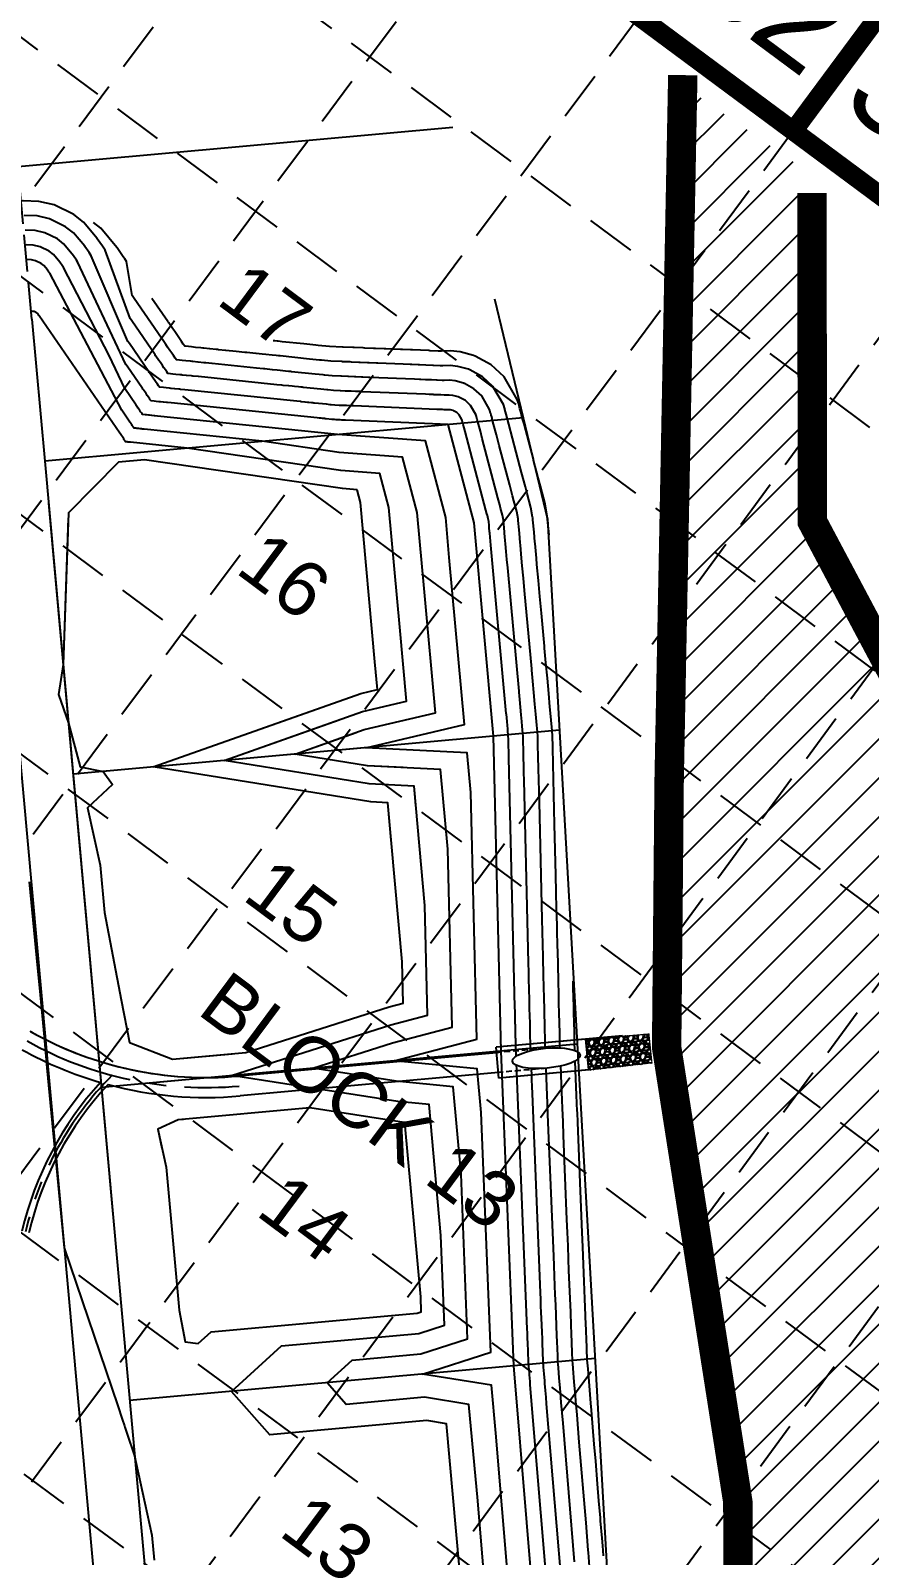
# Model space of a CAD drawing. Header units: feet. Extents: x 2260 to 6199, y 3666 to 7344.
# Drawn here: x 4655.2 to 4883.5, y 5883.8 to 6298.4 of the extents above; entities that cross this region are included whole.
import ezdxf
from ezdxf.enums import TextEntityAlignment as Align

# ---------------------------------------------------------------- set-up
doc = ezdxf.new("R2010")
doc.units = ezdxf.units.FT
doc.header["$LTSCALE"] = 40
doc.header["$MEASUREMENT"] = 0
for name, pattern in [('ACAD_ISO02W100', [15, 12, -3]), ('CENTER2', [1.125, 0.75, -0.125, 0.125, -0.125]), ('HIDDEN', [0.375, 0.25, -0.125]), ('SEWER', [0.325, 0.25, -0.075]), ('TIGHTER', [0.06, 0.04, -0.02])]:
    doc.linetypes.add(name, pattern=pattern)
for name, color, linetype in [('BASE', 7, 'CONTINUOUS'), ('BOUNDARY-LINE', 1, 'CONTINUOUS'), ('CL-STORM', 4, 'CENTER2'), ('EOP-PROP', 4, 'CONTINUOUS'), ('FLOW-ARROWS', 253, 'CONTINUOUS'), ('GRID', 254, 'HIDDEN'), ('LEGEND', 7, 'CONTINUOUS'), ('LOT-NOS', 4, 'CONTINUOUS'), ('lots-line', 4, 'CONTINUOUS'), ('PC', 43, 'CONTINUOUS'), ('POND', 5, 'CONTINUOUS'), ('ST-ROW', 2, 'CONTINUOUS'), ('ST-ROW-FUTURE', 4, 'SEWER'), ('STORM', 3, 'CONTINUOUS')]:
    doc.layers.add(name, color=color, linetype=linetype)
doc.styles.get("Standard").update_dxf_attribs({"font": 'ARIAL.TTF'})

msp = doc.modelspace()

# ---------------------------------------------------------------- hatches: boundary and pattern name
at = {"layer": 'LEGEND', "linetype": 'ACAD_ISO02W100'}
h = msp.add_hatch(dxfattribs=at)
h.set_pattern_fill('GRAVEL', color=240, scale=2.67485, angle=6.6787, style=0)
h.set_pattern_definition([(234.69155, (4634.07558, 5861.32669), (-18.45375622, -26.39901319), [0.359864, -35.626559]), (191.648447, (4633.86759, 5861.03302), (31.56928796, 6.389769883), [0.617537, -61.136164]), (139.18915, (4633.26277, 5860.90833), (29.98895973, -26.11278946), [0.435433, -43.107964]), (273.952447, (4632.30443, 5860.12283), (-3.5651376, 53.44504695), [0.562355, -55.67314]), (299.512447, (4632.34319, 5859.56182), (-17.016609084, 30.3249049), [0.551434, -54.592006]), (3.952447, (4632.61483, 5859.08193), (-53.44504695, -3.5651376), [0.562355, -55.67314]), (44.372947, (4633.17585, 5859.12069), (-31.42618164, -30.61114096), [0.743686, -73.624835]), (78.934047, (4633.70744, 5859.64077), (11.752907214, 60.62498378), [0.702116, -69.509503]), (128.108347, (4633.8422, 5860.32983), (-25.29778888, 32.04832587), [0.56426, -55.861757]), (181.91515, (4633.49397, 5860.77382), (29.53476701, 0.76532859), [0.64419, -31.565268]), (229.076147, (4632.85014, 5860.75229), (-28.45839209, -32.956751987), [0.833077, -82.474644]), (145.49285, (4634.93767, 5860.40425), (-20.46343907, 13.76254014), [0.28434, -28.1497]), (178.147947, (4634.70336, 5860.56533), (35.15925189, -1.269231086), [0.540954, -53.554533]), (231.67875, (4634.1627, 5860.5828), (0.311091, -2.656699), [0.37828, -3.404527]), (209.87735, (4633.9394, 5860.87984), (12.66130544, 6.86885524), [0.20371, -20.167337]), (298.48015, (4633.76275, 5860.77836), (-3.5899714, 7.6590029), [0.28809, -14.116418]), (37.64255, (4633.90013, 5860.52513), (7.3479049, 6.2466753), [0.46791, -15.129012]), (168.24385, (4634.2706, 5860.8109), (5.6244875, -2.034511), [0.338344, -8.120274]), (23.06825, (4632.22187, 5860.59793), (25.63371248, 11.08098711), [0.473983, -46.924474]), (77.02495, (4632.65795, 5860.78365), (-7.20477434, -30.46804504), [0.397646, -39.366855]), (299.87735, (4634.2084, 5861.34224), (-6.86885524, 12.66130544), [0.40742, -19.963629]), (350.28925, (4634.41137, 5860.98897), (-27.50025537, 4.859161005), [0.473983, -46.924474]), (346.12275, (4632.41474, 5858.95077), (-13.90567517, 3.75792822), [0.457078, -22.396848]), (301.45385, (4632.85848, 5858.84115), (-16.70547296, 27.66823123), [0.38298, -37.91504]), (73.48015, (4634.54607, 5858.68865), (3.75794304, 13.9056712), [0.40742, -19.963629]), (24.03275, (4634.66192, 5859.07926), (-33.29271364, -14.67096334), [0.448388, -44.390265]), (76.12275, (4633.2443, 5858.53622), (-3.75792822, -13.90567517), [0.22854, -22.625388]), (107.98865, (4634.38667, 5858.67), (-3.9010567, 10.3157027), [0.13639, -13.50272]), (172.64255, (4634.34455, 5858.7997), (8.2811855, -1.7234188), [0.551434, -10.477253]), (192.687747, (4633.79766, 5858.87033), (26.2558864, 5.76760829), [0.51103, -50.591902]), (310.36885, (4633.9281, 5860.286), (-3.2788837, 5.0023028), [0.385772, -9.258535]), (359.835947, (4634.17799, 5859.99212), (45.78604602, -0.024866036), [0.67351, -66.677485]), (67.62415, (4634.8515, 5859.99019), (-8.44915253, -19.84125064), [0.275392, -27.26387]), (96.6787, (4634.9563, 5860.2448), (-2.96779, 2.345607), [0.16049, -2.51436]), (126.93515, (4633.73519, 5858.9438), (12.80441707, -17.35252783), [0.3716, -36.7886]), (54.69155, (4633.51189, 5859.24084), (18.45375622, 26.39901319), [0.719727, -35.266695]), (6.6787, (4633.928, 5859.8282), (2.345607, 2.96779), [0.69546, -1.97939]), (331.98355, (4634.61862, 5859.90905), (-28.74460417, 15.48599695), [0.42293, -41.870156]), (260.73335, (4634.992, 5859.7104), (-1.41233253, -10.93788277), [0.389463, -19.083737]), (214.324747, (4634.92927, 5859.32601), (-47.366332454, -32.47773077), [0.634113, -62.777316]), (182.104847, (4634.40559, 5858.96845), (-34.848162613, -1.387502256), [0.67085, -66.414042])])
h.paths.add_polyline_path([(4823.44, 6025.58), (4806.49, 6024.07), (4807.08, 6015.81), (4824.26, 6017.76)])
at = {"layer": 'POND'}
h = msp.add_hatch(dxfattribs=at)
h.set_pattern_fill('ANSI31', color=256, scale=60, style=0)
edge = h.paths.add_edge_path()
edge.add_line((4863.35, 6262.33), (4832.61, 6283.58))
edge.add_line((4832.61, 6283.58), (4828.95, 6094.85))
edge.add_line((4828.95, 6094.85), (4828.26, 6021.94))
edge.add_line((4828.26, 6021.94), (4847.63, 5898.39))
edge.add_line((4847.63, 5898.39), (4848.09, 5787.7))
edge.add_line((4848.09, 5787.7), (4853.68, 5749.38))
edge.add_line((4853.68, 5749.38), (4869.8, 5688.77))
edge.add_line((4869.8, 5688.77), (4874.38, 5637.74))
edge.add_line((4874.38, 5637.74), (4884.84, 5598.23))
edge.add_line((4884.84, 5598.23), (4879.89, 5563.29))
edge.add_line((4879.89, 5563.29), (4875.07, 5535.8))
edge.add_line((4875.07, 5535.8), (4886.83, 5492.93))
edge.add_line((4886.83, 5492.93), (4883.05, 5458.46))
edge.add_line((4883.05, 5458.46), (4889.3, 5416.55))
edge.add_line((4889.3, 5416.55), (4906.43, 5313.8))
edge.add_line((4906.43, 5313.8), (4892, 5244.12))
edge.add_line((4892, 5244.12), (4898.16, 5209.04))
edge.add_line((4898.16, 5209.04), (4893.39, 5196.19))
edge.add_line((4893.39, 5196.19), (4908.41, 5098.29))
edge.add_line((4908.41, 5098.29), (4924.31, 5022.58))
edge.add_line((4924.31, 5022.58), (4923.27, 4983.4))
edge.add_line((4923.27, 4983.4), (4937.52, 4964.85))
edge.add_line((4937.52, 4964.85), (4969.27, 4921.35))
edge.add_line((4969.27, 4921.35), (4967.62, 4860.73))
edge.add_line((4967.62, 4860.73), (4960.16, 4836.43))
edge.add_line((4960.16, 4836.43), (4955.17, 4822.59))
edge.add_line((4955.17, 4822.59), (4971.99, 4795.47))
edge.add_line((4971.99, 4795.47), (4979.84, 4773.67))
edge.add_line((4979.84, 4773.67), (4989.69, 4738.4))
edge.add_line((4989.69, 4738.4), (4988.66, 4699.21))
edge.add_line((4988.66, 4699.21), (4985.5, 4689.56))
edge.add_line((4985.5, 4689.56), (4978.63, 4658.69))
edge.add_line((4978.63, 4658.69), (4976.82, 4640.05))
edge.add_line((4976.82, 4640.05), (4998.82, 4615.76))
edge.add_line((4998.82, 4615.76), (5014.41, 4588.23))
edge.add_line((5014.41, 4588.23), (5041.93, 4510.34))
edge.add_line((5041.93, 4510.34), (5037.43, 4487.52))
edge.add_line((5037.43, 4487.52), (5039.13, 4428.44))
edge.add_line((5039.13, 4428.44), (5050.17, 4396.85))
edge.add_line((5050.17, 4396.85), (5077.99, 4337.7))
edge.add_line((5077.99, 4337.7), (5172.27, 4069.55))
edge.add_line((5172.27, 4069.55), (5191.8, 4095.13))
edge.add_line((5191.8, 4095.13), (5125.44, 4396.17))
edge.add_line((5125.44, 4396.17), (5117.34, 4487.53))
edge.add_line((5117.34, 4487.53), (5073.41, 4643.97))
edge.add_line((5073.41, 4643.97), (5064.9, 4695.71))
edge.add_line((5064.9, 4695.71), (5032.39, 4796.89))
edge.add_line((5032.39, 4796.89), (5027.79, 4859.49))
edge.add_line((5027.79, 4859.49), (5015.99, 4975.61))
edge.add_line((5015.99, 4975.61), (4999.41, 5007.17))
edge.add_line((4999.41, 5007.17), (4995.84, 5066.28))
edge.add_line((4995.84, 5066.28), (4938.69, 5327.03))
edge.add_line((4938.69, 5327.03), (4957.4, 5595.01))
edge.add_line((4957.4, 5595.01), (4940.45, 5946.72))
edge.add_line((4940.45, 5946.72), (4931.05, 6032.46))
edge.add_line((4931.05, 6032.46), (4906.39, 6095.71))
edge.add_line((4906.39, 6095.71), (4865.82, 6172.04))
edge.add_line((4865.82, 6172.04), (4864.54, 6247.04))

# ---------------------------------------------------------------- linework, layer by layer
at = {"layer": 'BASE', "const_width": 5.22}
msp.add_lwpolyline([(2337.14, 5671.74), (4939.58, 3742.57), (6121.97, 5337.61), (3519.54, 7266.78)], close=True, dxfattribs=at)
msp.add_lwpolyline([(4862.73, 6271.08), (4893.85, 6313.05)], dxfattribs=at)
at = {"layer": 'BOUNDARY-LINE', "color": 7}
for p, q in [((4655.56, 6219.96), (4659.06, 6181.36)), ((4789.21, 6193.14), (4659.06, 6181.36)), ((4789.21, 6193.14), (4795.89, 6165.56)), ((4795.89, 6165.56), (4812, 5880.41))]:
    msp.add_line(p, q, dxfattribs=at)
at = {"layer": 'CL-STORM', "color": 7}
for centre, radius, start, end in [((4702.96, 6111.03), 100, 240.8571, 275.1728), ((4741.41, 5951.12), 90, 135.3552, 166.7364)]:
    msp.add_arc(centre, radius, start, end, dxfattribs=at)
at = {"layer": 'EOP-PROP', "color": 7}
msp.add_line((4645.03, 6181.09), (4710.64, 5456.86), dxfattribs=at)
at = {"layer": 'FLOW-ARROWS', "color": 7}
for points in [[(4711.63, 6184.06, 0, 1.67, 0), (4706.64, 6183.8, 0, 0, 0), (4690.78, 6182.96, 0, 0, 0)], [(4661.99, 6179.84, 0, 1.67, 0), (4666.98, 6179.54, 0, 0, 0), (4673.57, 6179.15, 0, 0, 0)], [(4719.34, 6098.91, 0, 1.67, 0), (4714.35, 6098.65, 0, 0, 0), (4698.49, 6097.81, 0, 0, 0)], [(4719.34, 6098.91, 0, 1.67, 0), (4714.35, 6098.65, 0, 0, 0), (4698.49, 6097.81, 0, 0, 0)], [(4669.7, 6094.69, 0, 1.67, 0), (4674.69, 6094.39, 0, 0, 0), (4681.28, 6094, 0, 0, 0)], [(4669.7, 6094.69, 0, 1.67, 0), (4674.69, 6094.39, 0, 0, 0), (4681.28, 6094, 0, 0, 0)], [(4727.05, 6013.76, 0, 1.67, 0), (4722.06, 6013.5, 0, 0, 0), (4706.2, 6012.66, 0, 0, 0)], [(4677.41, 6009.54, 0, 1.67, 0), (4682.4, 6009.24, 0, 0, 0), (4688.99, 6008.85, 0, 0, 0)], [(4677.41, 6009.54, 0, 1.67, 0), (4682.4, 6009.24, 0, 0, 0), (4688.99, 6008.85, 0, 0, 0)], [(4734.76, 5928.61, 0, 1.67, 0), (4729.76, 5928.34, 0, 0, 0), (4713.9, 5927.51, 0, 0, 0)], [(4685.12, 5924.38, 0, 1.67, 0), (4690.11, 5924.09, 0, 0, 0), (4696.7, 5923.69, 0, 0, 0)]]:
    msp.add_lwpolyline(points, format="xyseb", dxfattribs=at)
at = {"layer": 'GRID', "linetype": 'HIDDEN', "ltscale": 1.35}
for p, q in [((3489.87, 7223.52), (6092.3, 5294.35)), ((3458.75, 7181.54), (6061.18, 5252.37)), ((3427.64, 7139.57), (6030.07, 5210.4)), ((3395.08, 7098.88), (5997.51, 5169.71)), ((3363.96, 7056.9), (5966.39, 5127.73)), ((3332.84, 7014.93), (5935.28, 5085.76)), ((3301.73, 6972.95), (5904.16, 5043.78)), ((3270.61, 6930.98), (5873.05, 5001.81)), ((4736.81, 6364.42), (3647.62, 4895.12)), ((4778.78, 6333.31), (3689.59, 4864.01)), ((4820.76, 6302.19), (3731.57, 4832.89)), ((4862.73, 6271.08), (3773.54, 4801.78)), ((4904.7, 6239.96), (3815.52, 4770.66)), ((4946.68, 6208.84), (3857.49, 4739.54)), ((4988.65, 6177.73), (3899.47, 4708.43)), ((5030.63, 6146.61), (3941.44, 4677.31))]:
    msp.add_line(p, q, dxfattribs=at)
at = {"layer": 'LEGEND', "color": 240, "const_width": 0.334}
msp.add_lwpolyline([(4823.44, 6025.58), (4806.49, 6024.07), (4807.08, 6015.81), (4824.26, 6017.76)], close=True, dxfattribs=at)
at = {"layer": 'lots-line', "color": 7}
for p, q in [((4770.12, 6272.02), (4651.82, 6261.31)), ((4781.39, 6225.46), (4789.21, 6193.14)), ((4799.13, 6108.19), (4666.77, 6096.21)), ((4749.05, 6103.66), (4666.77, 6096.21)), ((4803.96, 6022.78), (4674.48, 6011.06)), ((4705.33, 6013.85), (4674.48, 6011.06)), ((4808.78, 5937.37), (4682.18, 5925.91))]:
    msp.add_line(p, q, dxfattribs=at)
at = {"layer": 'PC', "color": 43, "flags": 128}
for points, elevation in [([(4682.28, 6220.12), (4675.51, 6238.69), (4675.12, 6239.26), (4674.77, 6239.76), (4673.38, 6241.78), (4673.31, 6241.89), (4669.6, 6246.33), (4666.99, 6248.38), (4661.68, 6250.99), (4657.5, 6251.95), (4653.22, 6252.09), (4653.06, 6252.08), (4651.32, 6251.81), (4649.87, 6251.55), (4646.22, 6250.91)], 543), ([(4681.72, 6213.88), (4671.74, 6237.12), (4671.42, 6237.59), (4671.13, 6238), (4670, 6239.65), (4669.94, 6239.74), (4666.89, 6243.38), (4664.76, 6245.06), (4660.41, 6247.2), (4656.99, 6247.99), (4653.48, 6248.1)], 544), ([(4681.16, 6207.63), (4667.97, 6235.55), (4667.71, 6235.92), (4667.49, 6236.24), (4666.61, 6237.52), (4666.56, 6237.59), (4664.19, 6240.43), (4662.53, 6241.73), (4659.14, 6243.4), (4656.47, 6244.02), (4653.74, 6244.11)], 545), ([(4682.84, 6226.36), (4681.31, 6235.64), (4680.84, 6236.31), (4680.43, 6236.91), (4678.8, 6239.29), (4678.71, 6239.41), (4674.32, 6244.66), (4672.34, 6246.21)], 542), ([(4680.84, 6201.05), (4676.58, 6210.04), (4664.19, 6233.98), (4664.01, 6234.24), (4663.86, 6234.47), (4663.22, 6235.4), (4663.19, 6235.44), (4661.49, 6237.48), (4660.3, 6238.41), (4657.87, 6239.61), (4655.96, 6240.05), (4654, 6240.11)], 546), ([(4680.05, 6195.15), (4660.42, 6232.41), (4660.31, 6232.57), (4660.22, 6232.71), (4659.83, 6233.27), (4659.81, 6233.3), (4658.79, 6234.53), (4658.07, 6235.09), (4656.6, 6235.81), (4655.44, 6236.08), (4654.26, 6236.12)], 547), ([(4795.26, 6021.7), (4795.25, 6021.99), (4795.21, 6024.12), (4795.13, 6027.14), (4795.11, 6028.16), (4795.03, 6031.19), (4795.02, 6031.77), (4795.01, 6032.31), (4794.93, 6035.35), (4794.86, 6038.39), (4794.78, 6041.46), (4794.77, 6042.21), (4794.73, 6043.56), (4794.71, 6044.4), (4794.7, 6044.93), (4794.69, 6045.25), (4794.66, 6046.61), (4794.58, 6049.94), (4794.49, 6053.33), (4794.41, 6056.78), (4793.63, 6088.61), (4793.56, 6091.6), (4793.49, 6094.65), (4793.41, 6097.76), (4793.33, 6100.94), (4793.25, 6104.18), (4793.19, 6106.86), (4793.17, 6107.41), (4793.14, 6107.66), (4792.87, 6110.57), (4792.7, 6112.51), (4792.45, 6115.25), (4792.16, 6118.39), (4791.87, 6121.48), (4791.6, 6124.51), (4791.56, 6124.89), (4789.61, 6146.15), (4789.3, 6149.54), (4789, 6152.83), (4788.71, 6156.03), (4788.59, 6157.36), (4788.32, 6160.32), (4788.29, 6160.6), (4788.11, 6162.62), (4787.86, 6165.17), (4787.83, 6165.61), (4787.83, 6165.68), (4787.48, 6167.66), (4786.71, 6170.54), (4786.35, 6171.93), (4785.59, 6174.8), (4782.72, 6185.61), (4781.96, 6188.5), (4781.2, 6191.38), (4780.9, 6192.39), (4780.67, 6193.38), (4780.55, 6193.84), (4780.41, 6194.37), (4780.38, 6194.49), (4780.11, 6195.35), (4777.97, 6199.06), (4775.85, 6201.02), (4773.25, 6202.45), (4773.22, 6202.46), (4772.97, 6202.56), (4770.77, 6203.14), (4769.2, 6203.3), (4767.73, 6203.25), (4767.35, 6203.26), (4767.19, 6203.27), (4765.83, 6203.33), (4765.67, 6203.33), (4764.28, 6203.39), (4763, 6203.44), (4762.68, 6203.46), (4761.37, 6203.51), (4761.04, 6203.52), (4759.63, 6203.58), (4747.51, 6204.09), (4747.18, 6204.1), (4745.6, 6204.16), (4745.28, 6204.18), (4743.68, 6204.24), (4743.38, 6204.26), (4741.73, 6204.32), (4741.49, 6204.33), (4739.78, 6204.41), (4739.64, 6204.41), (4737.29, 6204.51), (4735.25, 6204.72), (4735.23, 6204.72), (4735.22, 6204.72), (4734.8, 6204.76), (4732.65, 6204.98), (4726.24, 6205.64), (4725.9, 6205.67), (4725.37, 6205.73), (4724.53, 6205.81), (4723.11, 6205.96), (4722.3, 6206.04), (4721.05, 6206.17), (4720.98, 6206.18), (4718.99, 6206.38), (4718.56, 6206.43), (4716.67, 6206.62), (4704.61, 6207.85), (4704.56, 6207.86), (4702.87, 6208.03), (4702.84, 6208.03), (4702.36, 6208.08), (4700.83, 6208.24), (4700.74, 6208.25), (4699.37, 6208.39), (4699.21, 6208.41), (4698.71, 6208.46), (4697.43, 6208.59), (4696.47, 6208.69), (4695.01, 6208.84), (4694.88, 6208.85), (4694.54, 6209.35), (4694.09, 6210), (4693.62, 6210.68), (4693.11, 6211.43), (4692.49, 6212.33), (4692.02, 6213.01), (4691.09, 6214.37), (4690.98, 6214.52), (4690.81, 6214.77), (4683.39, 6225.55), (4682.84, 6226.36)], 542), ([(4799.26, 6021.8), (4799.23, 6022.35), (4799.18, 6025.2), (4799.08, 6029.21), (4799.05, 6030.58), (4798.95, 6034.61), (4798.93, 6035.39), (4798.91, 6036.11), (4798.82, 6040.16), (4798.72, 6044.22), (4798.62, 6048.3), (4798.59, 6049.31), (4798.55, 6051.11), (4798.52, 6052.22), (4798.5, 6052.94), (4798.49, 6053.37), (4798.45, 6055.18), (4798.34, 6059.61), (4798.23, 6064.13), (4798.12, 6068.74), (4797.78, 6082.62), (4797.68, 6086.61), (4797.58, 6090.68), (4797.48, 6094.83), (4797.38, 6099.07), (4797.27, 6103.39), (4797.19, 6106.96), (4797.16, 6107.69), (4797.12, 6108.03), (4796.77, 6111.91), (4796.53, 6114.49), (4796.2, 6118.14), (4795.81, 6122.34), (4795.44, 6126.45), (4795.07, 6130.49), (4795.02, 6131), (4794.19, 6140), (4793.78, 6144.52), (4793.38, 6148.91), (4792.99, 6153.18), (4792.83, 6154.94), (4792.46, 6158.9), (4792.43, 6159.27), (4792.18, 6161.97), (4791.86, 6165.36), (4791.82, 6165.95), (4791.81, 6166.05), (4791.34, 6168.68), (4790.33, 6172.52), (4789.84, 6174.38), (4788.82, 6178.2), (4787.36, 6183.72), (4786.35, 6187.57), (4785.33, 6191.4), (4784.93, 6192.76), (4784.62, 6194.07), (4784.46, 6194.69), (4784.28, 6195.39), (4784.24, 6195.55), (4783.87, 6196.71), (4781.02, 6201.65), (4778.19, 6204.26), (4774.73, 6206.17), (4774.69, 6206.18), (4774.36, 6206.31), (4771.43, 6207.09), (4769.33, 6207.3), (4767.37, 6207.23), (4766.86, 6207.25), (4766.66, 6207.26), (4764.84, 6207.34), (4764.62, 6207.34), (4762.78, 6207.42), (4761.07, 6207.49), (4760.63, 6207.51), (4758.9, 6207.58), (4758.46, 6207.6), (4756.58, 6207.68), (4749.7, 6207.96), (4749.29, 6207.98), (4747.32, 6208.06), (4746.92, 6208.08), (4744.91, 6208.16), (4744.55, 6208.18), (4742.49, 6208.26), (4742.17, 6208.28), (4740.04, 6208.36), (4739.87, 6208.37), (4736.93, 6208.49), (4734.38, 6208.75), (4734.36, 6208.76), (4734.34, 6208.76), (4733.82, 6208.81), (4731.12, 6209.09), (4723.12, 6209.91), (4722.69, 6209.95), (4722.03, 6210.02), (4720.98, 6210.12), (4719.2, 6210.31), (4718.2, 6210.41), (4716.63, 6210.57), (4716.54, 6210.58), (4714.06, 6210.83), (4713.52, 6210.89), (4711.16, 6211.13), (4708.31, 6211.42), (4708.26, 6211.43), (4706.33, 6211.62), (4706.29, 6211.63), (4705.74, 6211.68), (4703.99, 6211.86), (4703.88, 6211.87), (4702.32, 6212.03), (4702.13, 6212.05), (4701.56, 6212.11), (4700.09, 6212.26), (4699, 6212.37), (4697.33, 6212.55), (4697.18, 6212.56), (4696.78, 6213.14), (4696.28, 6213.87), (4695.74, 6214.66), (4695.15, 6215.51), (4694.44, 6216.55), (4693.91, 6217.32), (4692.84, 6218.88), (4692.71, 6219.06), (4692.52, 6219.33), (4688.24, 6225.55), (4688.24, 6225.56)], 541), ([(4771.92, 5880.32), (4768.36, 5919.64), (4763, 5920.49), (4720.32, 5916.63), (4709.9, 5928.41), (4723.51, 5940.79), (4760.86, 5944.17), (4767.82, 5946.39), (4766.84, 5970.83), (4763.62, 6006.4), (4755.15, 6007.22), (4709.89, 6014.26), (4753.26, 6028.09), (4763.24, 6030.72), (4762.51, 6060.51), (4759.57, 6092.99), (4747.33, 6093.6), (4707.89, 6099.93), (4745.55, 6113.24), (4757.48, 6116.05), (4755.64, 6136.23), (4752.7, 6168.7), (4750.24, 6177.99), (4739.62, 6178.75), (4697.8, 6184.87), (4682.38, 6186.45), (4682.38, 6186.45), (4682.15, 6186.47), (4682.15, 6186.47), (4682.09, 6186.48), (4681.88, 6186.5), (4681.87, 6186.5), (4681.69, 6186.52), (4681.67, 6186.52), (4681.6, 6186.53), (4681.43, 6186.54), (4681.3, 6186.56), (4681.11, 6186.58), (4681.09, 6186.58), (4681.05, 6186.65), (4680.99, 6186.73), (4680.92, 6186.82), (4680.86, 6186.92), (4680.77, 6187.04), (4680.71, 6187.13), (4680.59, 6187.31), (4680.57, 6187.33), (4680.55, 6187.37), (4679.56, 6188.8), (4679.49, 6188.91), (4657.56, 6220.79), (4657.52, 6220.84), (4657.49, 6220.89), (4657.36, 6221.08), (4657.35, 6221.09), (4656.99, 6221.52), (4656.74, 6221.71), (4656.24, 6221.96), (4655.84, 6222.05), (4655.43, 6222.07), (4655.41, 6222.07), (4655.25, 6222.04), (4655.11, 6222.02)], 548), ([(4791.28, 6021.07), (4791.28, 6021.1), (4791.27, 6021.23), (4791.26, 6021.63), (4791.23, 6023.05), (4791.18, 6025.06), (4791.17, 6025.74), (4791.12, 6027.76), (4791.11, 6028.15), (4791.1, 6028.51), (4791.05, 6030.53), (4791, 6032.56), (4790.95, 6034.61), (4790.94, 6035.11), (4790.92, 6036.01), (4790.9, 6036.57), (4790.89, 6036.92), (4790.89, 6037.14), (4790.87, 6038.04), (4790.81, 6040.26), (4790.76, 6042.52), (4790.7, 6044.83), (4789.49, 6094.6), (4789.44, 6096.59), (4789.39, 6098.62), (4789.34, 6100.7), (4789.28, 6102.82), (4789.23, 6104.98), (4789.19, 6106.76), (4789.18, 6107.13), (4789.16, 6107.3), (4788.98, 6109.24), (4788.86, 6110.53), (4788.69, 6112.35), (4788.5, 6114.45), (4788.31, 6116.51), (4788.13, 6118.53), (4788.11, 6118.79), (4785.04, 6152.29), (4784.83, 6154.55), (4784.63, 6156.75), (4784.43, 6158.88), (4784.35, 6159.77), (4784.17, 6161.74), (4784.15, 6161.93), (4784.03, 6163.28), (4783.87, 6164.97), (4783.85, 6165.27), (4783.84, 6165.32), (4783.61, 6166.63), (4783.1, 6168.55), (4782.86, 6169.48), (4782.35, 6171.39), (4778.09, 6187.51), (4777.58, 6189.43), (4777.07, 6191.35), (4776.87, 6192.03), (4776.72, 6192.68), (4776.63, 6192.99), (4776.54, 6193.34), (4776.52, 6193.42), (4776.34, 6194), (4774.91, 6196.47), (4773.5, 6197.78), (4771.77, 6198.73), (4771.75, 6198.74), (4771.58, 6198.8), (4770.12, 6199.19), (4769.07, 6199.3), (4768.09, 6199.26), (4767.83, 6199.27), (4767.73, 6199.28), (4766.82, 6199.32), (4766.72, 6199.32), (4765.79, 6199.36), (4764.94, 6199.39), (4764.72, 6199.4), (4763.85, 6199.44), (4763.63, 6199.45), (4762.69, 6199.49), (4745.32, 6200.21), (4745.07, 6200.22), (4743.89, 6200.27), (4743.64, 6200.28), (4742.44, 6200.33), (4742.22, 6200.34), (4740.98, 6200.39), (4740.8, 6200.39), (4739.52, 6200.45), (4739.41, 6200.45), (4737.65, 6200.53), (4736.12, 6200.68), (4736.11, 6200.68), (4736.1, 6200.68), (4735.79, 6200.72), (4734.17, 6200.88), (4729.37, 6201.37), (4729.1, 6201.4), (4728.71, 6201.44), (4728.08, 6201.5), (4727.01, 6201.61), (4726.41, 6201.68), (4725.47, 6201.77), (4725.41, 6201.78), (4723.93, 6201.93), (4723.6, 6201.96), (4722.19, 6202.11), (4700.9, 6204.29), (4700.86, 6204.29), (4699.42, 6204.44), (4699.39, 6204.44), (4698.98, 6204.48), (4697.67, 6204.62), (4697.59, 6204.62), (4696.42, 6204.74), (4696.28, 6204.76), (4695.85, 6204.8), (4694.76, 6204.91), (4693.95, 6205), (4692.69, 6205.13), (4692.58, 6205.14), (4692.29, 6205.57), (4691.91, 6206.12), (4691.51, 6206.7), (4691.07, 6207.34), (4690.53, 6208.12), (4690.14, 6208.69), (4689.34, 6209.86), (4689.24, 6209.99), (4689.1, 6210.2), (4682.75, 6219.43), (4682.28, 6220.12)], 543), ([(4787.34, 6019.57), (4787.31, 6020.34), (4787.28, 6021.01), (4787.28, 6021.07), (4787.27, 6021.27), (4787.26, 6021.98), (4787.23, 6022.98), (4787.22, 6023.33), (4787.2, 6024.33), (4787.19, 6024.53), (4787.19, 6024.71), (4787.16, 6025.72), (4787.14, 6026.74), (4787.12, 6027.76), (4787.11, 6028.01), (4787.1, 6028.46), (4787.09, 6028.74), (4787.09, 6028.92), (4787.08, 6029.02), (4787.07, 6029.48), (4787.05, 6030.58), (4787.02, 6031.71), (4786.99, 6032.87), (4785.34, 6100.58), (4785.31, 6101.58), (4785.29, 6102.6), (4785.26, 6103.63), (4785.24, 6104.69), (4785.21, 6105.77), (4785.19, 6106.67), (4785.18, 6106.85), (4785.17, 6106.93), (4785.09, 6107.9), (4785.03, 6108.55), (4784.94, 6109.46), (4784.85, 6110.51), (4784.75, 6111.54), (4784.66, 6112.55), (4784.65, 6112.68), (4780.46, 6158.44), (4780.35, 6159.57), (4780.25, 6160.67), (4780.15, 6161.73), (4780.11, 6162.18), (4780.02, 6163.16), (4780.01, 6163.26), (4779.95, 6163.93), (4779.87, 6164.78), (4779.86, 6164.93), (4779.86, 6164.95), (4779.74, 6165.61), (4779.49, 6166.57), (4779.37, 6167.03), (4779.11, 6167.99), (4773.45, 6189.4), (4773.19, 6190.36), (4772.94, 6191.32), (4772.84, 6191.66), (4772.76, 6191.99), (4772.72, 6192.14), (4772.67, 6192.32), (4772.67, 6192.36), (4772.57, 6192.65), (4771.86, 6193.88), (4771.15, 6194.54), (4770.29, 6195.01), (4770.28, 6195.02), (4770.2, 6195.05), (4769.46, 6195.24), (4768.94, 6195.3), (4768.45, 6195.28), (4768.32, 6195.29), (4768.27, 6195.29), (4767.81, 6195.31), (4767.76, 6195.31), (4767.3, 6195.33), (4766.87, 6195.35), (4766.76, 6195.35), (4766.33, 6195.37), (4766.22, 6195.37), (4765.75, 6195.39), (4743.12, 6196.33), (4742.95, 6196.34), (4742.17, 6196.37), (4742.01, 6196.38), (4741.21, 6196.41), (4741.06, 6196.42), (4740.23, 6196.45), (4740.11, 6196.45), (4739.26, 6196.49), (4739.19, 6196.49), (4738.01, 6196.54), (4736.99, 6196.65), (4736.98, 6196.65), (4736.98, 6196.65), (4736.77, 6196.67), (4735.69, 6196.78), (4732.49, 6197.11), (4732.31, 6197.12), (4732.05, 6197.15), (4731.63, 6197.19), (4730.92, 6197.27), (4730.52, 6197.31), (4729.89, 6197.37), (4729.85, 6197.38), (4728.86, 6197.48), (4728.65, 6197.5), (4727.7, 6197.6), (4697.2, 6200.72), (4697.17, 6200.72), (4695.97, 6200.84), (4695.95, 6200.85), (4695.6, 6200.88), (4694.51, 6200.99), (4694.45, 6201), (4693.48, 6201.1), (4693.36, 6201.11), (4693, 6201.15), (4692.1, 6201.24), (4691.42, 6201.31), (4690.38, 6201.42), (4690.29, 6201.43), (4690.04, 6201.78), (4689.72, 6202.24), (4689.39, 6202.73), (4689.02, 6203.26), (4688.58, 6203.9), (4688.25, 6204.38), (4687.59, 6205.35), (4687.51, 6205.46), (4687.39, 6205.63), (4682.11, 6213.3), (4681.72, 6213.88)], 544), ([(4796.26, 6161.31), (4795.85, 6165.55), (4795.8, 6166.29), (4795.79, 6166.41), (4795.21, 6169.7), (4793.94, 6174.51), (4793.33, 6176.82), (4792.06, 6181.6), (4792, 6181.82), (4790.73, 6186.63), (4789.46, 6191.43), (4788.97, 6193.12), (4788.58, 6194.76), (4788.37, 6195.54), (4788.14, 6196.41), (4788.1, 6196.62), (4787.64, 6198.06), (4784.07, 6204.23), (4780.54, 6207.5), (4776.21, 6209.89), (4776.16, 6209.9), (4775.75, 6210.06), (4772.08, 6211.04), (4769.45, 6211.3), (4767, 6211.22), (4766.37, 6211.24), (4766.12, 6211.25), (4763.84, 6211.35), (4763.58, 6211.36), (4761.27, 6211.45), (4759.14, 6211.54), (4758.59, 6211.56), (4756.42, 6211.65), (4755.87, 6211.68), (4753.52, 6211.77), (4751.9, 6211.84), (4751.4, 6211.86), (4749.04, 6211.96), (4748.56, 6211.98), (4746.15, 6212.08), (4745.71, 6212.1), (4743.24, 6212.2), (4742.86, 6212.22), (4740.3, 6212.32), (4740.09, 6212.33), (4736.57, 6212.48), (4733.5, 6212.79), (4733.48, 6212.79), (4733.46, 6212.79), (4732.84, 6212.86), (4729.6, 6213.19), (4723.7, 6213.79), (4722.54, 6213.91), (4722.32, 6213.93), (4721.71, 6214), (4721.26, 6214.04)], 540), ([(4793.81, 5850.16), (4786.73, 5935.37), (4783.28, 6020.91), (4781.19, 6106.57), (4775.88, 6164.59), (4768.81, 6191.3), (4740.93, 6192.45), (4740.84, 6192.46), (4740.45, 6192.47), (4740.37, 6192.47), (4739.97, 6192.49), (4739.9, 6192.49), (4739.48, 6192.51), (4739.42, 6192.51), (4738.99, 6192.53), (4738.96, 6192.53), (4738.37, 6192.56), (4737.86, 6192.61), (4737.86, 6192.61), (4737.85, 6192.61), (4737.75, 6192.62), (4737.21, 6192.68), (4735.61, 6192.84), (4735.52, 6192.85), (4735.39, 6192.86), (4735.18, 6192.88), (4734.83, 6192.92), (4734.63, 6192.94), (4734.31, 6192.97), (4734.29, 6192.97), (4733.8, 6193.03), (4733.69, 6193.04), (4733.22, 6193.09), (4693.5, 6197.15), (4693.47, 6197.15), (4692.51, 6197.25), (4692.5, 6197.25), (4692.22, 6197.28), (4691.36, 6197.37), (4691.3, 6197.37), (4690.53, 6197.45), (4690.44, 6197.46), (4690.15, 6197.49), (4689.43, 6197.57), (4688.89, 6197.62), (4688.06, 6197.71), (4687.99, 6197.71), (4687.79, 6198), (4687.54, 6198.36), (4687.27, 6198.75), (4686.98, 6199.17), (4686.63, 6199.69), (4686.37, 6200.07), (4685.84, 6200.84), (4685.78, 6200.93), (4685.68, 6201.07), (4681.48, 6207.18), (4681.16, 6207.63)], 545), ([(4787.01, 5854.24), (4781.8, 5917.02), (4780.61, 5930.13), (4761.86, 5933.12), (4780.43, 5939.04), (4777.8, 6004.21), (4776.73, 6016.07), (4754.15, 6018.27), (4776.6, 6024.18), (4774.96, 6091.22), (4773.98, 6102.04), (4746.44, 6103.42), (4773.29, 6109.73), (4769.13, 6155.13), (4768.15, 6165.96), (4762.62, 6186.86), (4738.73, 6188.57), (4689.79, 6193.58), (4689.77, 6193.58), (4689.06, 6193.66), (4689.05, 6193.66), (4688.85, 6193.68), (4688.2, 6193.75), (4688.16, 6193.75), (4687.58, 6193.81), (4687.51, 6193.82), (4687.3, 6193.84), (4686.76, 6193.89), (4686.36, 6193.93), (4685.74, 6194), (4685.69, 6194), (4685.54, 6194.22), (4685.36, 6194.49), (4685.16, 6194.77), (4684.94, 6195.09), (4684.68, 6195.47), (4684.48, 6195.76), (4684.09, 6196.33), (4684.04, 6196.4), (4683.97, 6196.5), (4680.84, 6201.05)], 546), ([(4780.21, 5858.31), (4776.86, 5898.67), (4774.48, 5924.88), (4762.43, 5926.81), (4741.09, 5924.87), (4735.88, 5930.77), (4742.68, 5936.95), (4761.36, 5938.64), (4774.13, 5942.72), (4772.32, 5987.52), (4770.17, 6011.23), (4754.65, 6012.75), (4732.02, 6016.27), (4753.71, 6023.18), (4769.92, 6027.45), (4768.74, 6075.86), (4766.78, 6097.51), (4746.89, 6098.51), (4727.17, 6101.68), (4746, 6108.33), (4765.39, 6112.89), (4762.38, 6145.68), (4760.42, 6167.33), (4756.43, 6182.43), (4739.18, 6183.66), (4718.27, 6186.72), (4686.09, 6190.01), (4686.07, 6190.02), (4685.61, 6190.06), (4685.6, 6190.06), (4685.47, 6190.08), (4685.04, 6190.12), (4685.01, 6190.12), (4684.64, 6190.16), (4684.59, 6190.17), (4684.45, 6190.18), (4684.1, 6190.22), (4683.83, 6190.25), (4683.43, 6190.29), (4683.39, 6190.29), (4683.29, 6190.43), (4683.17, 6190.61), (4683.04, 6190.8), (4682.9, 6191.01), (4682.73, 6191.26), (4682.6, 6191.44), (4682.34, 6191.82), (4682.31, 6191.87), (4682.26, 6191.93), (4680.2, 6194.93), (4680.05, 6195.15)], 547), ([(4744.05, 6173.56), (4740.07, 6173.84), (4686.2, 6181.72), (4679.17, 6181.08), (4665.54, 6167.27), (4664.06, 6126.06), (4662.86, 6117.92), (4665.51, 6110.13), (4668.68, 6098.24), (4674.96, 6096.95), (4677.51, 6093.39), (4670.69, 6087.1), (4674.2, 6071.5), (4675.37, 6058.62), (4679.91, 6034.9), (4682.13, 6023.26), (4693.86, 6018.75), (4713.78, 6020.56), (4752.82, 6033), (4756.56, 6033.99), (4756.29, 6045.16), (4752.37, 6088.46), (4747.77, 6088.69), (4688.61, 6098.19), (4745.11, 6118.15), (4749.58, 6119.2), (4748.89, 6126.77), (4744.97, 6170.07), (4744.05, 6173.56)], 549), ([(4665.49, 6165.86), (4664.06, 6126.06), (4662.86, 6117.92), (4665.51, 6110.13), (4668.68, 6098.24), (4674.96, 6096.95), (4677.51, 6093.39), (4670.69, 6087.1), (4674.2, 6071.5), (4675.37, 6058.62), (4679.91, 6034.9), (4682.13, 6023.26), (4693.86, 6018.75), (4710.07, 6020.22)], 549), ([(4753.29, 6078.27), (4752.37, 6088.46), (4747.77, 6088.69), (4688.61, 6098.19), (4734.58, 6114.43)], 549), ([(4760.05, 6087.69), (4759.57, 6092.99), (4747.33, 6093.6), (4707.89, 6099.93), (4739.19, 6111)], 548), ([(4756.62, 6098.02), (4746.89, 6098.51), (4727.17, 6101.68), (4743.81, 6107.56)], 547), ([(4654.85, 6066.99), (4657.1, 6043.52), (4657.79, 6036.25), (4658.89, 6024.78), (4659.69, 6016.34), (4664.37, 5967.45), (4666.38, 5961.52)], 548), ([(4654.85, 6066.99), (4657.1, 6043.52), (4657.79, 6036.25), (4658.89, 6024.78), (4659.69, 6016.34), (4664.37, 5967.45), (4678.95, 5924.46), (4680.16, 5920.91), (4680.79, 5919.05), (4680.89, 5918.74), (4681.45, 5917.1), (4683.54, 5910.94), (4685.06, 5903.87), (4688.21, 5889.29), (4688.82, 5882.56)], 548), ([(4803.29, 6021.09), (4803.28, 6021.4), (4803.26, 6021.71), (4803.22, 6022.71), (4803.16, 6026.27), (4803.03, 6031.29), (4802.99, 6033), (4802.87, 6038.04), (4802.85, 6039.02), (4802.82, 6039.91)], 540), ([(4796.94, 5860.79), (4791.18, 5930.18), (4791.1, 5931.11), (4791.02, 5932.04), (4790.95, 5932.96), (4790.92, 5933.34), (4790.84, 5934.28), (4790.76, 5935.2), (4790.73, 5935.53), (4790.72, 5935.7), (4790.72, 5935.73), (4790.7, 5936.27), (4790.67, 5936.93), (4790.67, 5937.14), (4790.66, 5937.38), (4790.65, 5937.58), (4790.63, 5938.1), (4790.59, 5939.02), (4790.55, 5939.95), (4790.51, 5940.89), (4790.48, 5941.84), (4790.44, 5942.62), (4790.41, 5943.53), (4790.37, 5944.42), (4790.34, 5945.32), (4787.52, 6015.18), (4787.48, 6016.11), (4787.44, 6017.03)], 544), ([(4800.07, 5871.42), (4795.62, 5925), (4795.47, 5926.85), (4795.32, 5928.7), (4795.16, 5930.55), (4795.1, 5931.31), (4794.94, 5933.19), (4794.79, 5935.03), (4794.73, 5935.69), (4794.71, 5936.03), (4794.71, 5936.09), (4794.67, 5937.16), (4794.61, 5938.5), (4794.6, 5938.91), (4794.58, 5939.38), (4794.56, 5939.79), (4794.52, 5940.84), (4794.45, 5942.67), (4794.37, 5944.52), (4794.3, 5946.41), (4794.22, 5948.32), (4794.16, 5949.88), (4794.08, 5951.68), (4794.01, 5953.48), (4793.94, 5955.26), (4791.75, 6009.45), (4791.68, 6011.31), (4791.6, 6013.15), (4791.56, 6014.23), (4791.55, 6014.38), (4791.48, 6016.13), (4791.48, 6016.22)], 543), ([(4803.2, 5882.05), (4800.07, 5919.81), (4799.84, 5922.59), (4799.61, 5925.37), (4799.38, 5928.14), (4799.28, 5929.29), (4799.05, 5932.1), (4798.82, 5934.86), (4798.72, 5935.85), (4798.69, 5936.36), (4798.69, 5936.45), (4798.64, 5938.06), (4798.55, 5940.06), (4798.53, 5940.67), (4798.5, 5941.39), (4798.48, 5942), (4798.41, 5943.57), (4798.3, 5946.32), (4798.19, 5949.1), (4798.08, 5951.93), (4797.96, 5954.79), (4797.87, 5957.13), (4797.76, 5959.84), (4797.65, 5962.53), (4797.54, 5965.21), (4795.98, 6003.72), (4795.87, 6006.51), (4795.76, 6009.28), (4795.7, 6010.89), (4795.69, 6011.12), (4795.58, 6013.74), (4795.48, 6016.28)], 542), ([(4807.31, 5880.85), (4807, 5884.64), (4806.95, 5885.29), (4806.64, 5888.99), (4806.33, 5892.67), (4804.51, 5914.62), (4804.2, 5918.33), (4803.9, 5922.03), (4803.59, 5925.73), (4803.46, 5927.26), (4803.15, 5931.01), (4802.85, 5934.69), (4802.72, 5936.02), (4802.68, 5936.69), (4802.68, 5936.81), (4802.6, 5938.95), (4802.49, 5941.62), (4802.46, 5942.44), (4802.42, 5943.4), (4802.39, 5944.2), (4802.31, 5946.3), (4802.16, 5949.96), (4802.01, 5953.68), (4801.86, 5957.44), (4801.7, 5961.26), (4801.58, 5964.39), (4801.43, 5967.99), (4801.29, 5971.58), (4801.14, 5975.15), (4800.22, 5997.99), (4800.07, 6001.71), (4799.92, 6005.4), (4799.83, 6007.55), (4799.82, 6007.86), (4799.68, 6011.36), (4799.53, 6014.95), (4799.46, 6016.87)], 541), ([(4811.09, 5883.69), (4810.97, 5885.17), (4810.87, 5886.41), (4810.69, 5888.53), (4810.3, 5893.26), (4810.23, 5894.08), (4809.85, 5898.69), (4809.46, 5903.3), (4808.96, 5909.44), (4808.57, 5914.07), (4808.19, 5918.7), (4807.8, 5923.32), (4807.64, 5925.23), (4807.26, 5929.92), (4806.87, 5934.52), (4806.72, 5936.18), (4806.67, 5937.03), (4806.66, 5937.17), (4806.57, 5939.85), (4806.44, 5943.18), (4806.39, 5944.21), (4806.35, 5945.4), (4806.3, 5946.41), (4806.2, 5949.03), (4806.01, 5953.61), (4805.83, 5958.26), (4805.64, 5962.96), (4805.44, 5967.73), (4805.29, 5971.64), (4805.1, 5976.15), (4804.92, 5980.64), (4804.74, 5985.1), (4804.45, 5992.27), (4804.27, 5996.91), (4804.08, 6001.52), (4803.97, 6004.21), (4803.96, 6004.6), (4803.78, 6008.97), (4803.6, 6013.46), (4803.41, 6018.09), (4803.4, 6018.26)], 540), ([(4757.06, 6001.56), (4755.65, 6001.7), (4731.21, 6005.5), (4695.35, 6002.25), (4689.82, 5999.74), (4692.11, 5989.36), (4695.63, 5950.51), (4697.25, 5941.92), (4700.86, 5941.46), (4704.34, 5944.62), (4760.36, 5949.69), (4761.52, 5950.06), (4761.35, 5954.13), (4757.06, 6001.56)], 549), ([(4696.79, 6002.38), (4695.35, 6002.25), (4689.82, 5999.74), (4690.96, 5994.55)], 549)]:
    msp.add_lwpolyline(points, dxfattribs=dict(at, elevation=elevation))
at = {"layer": 'POND', "const_width": 8}
for points in [[(4832.66, 6286.27), (4832.61, 6283.58), (4828.95, 6094.85), (4828.26, 6021.94), (4847.63, 5898.39), (4848.09, 5787.7), (4853.68, 5749.38), (4869.8, 5688.77), (4874.38, 5637.74), (4884.84, 5598.23), (4879.89, 5563.29), (4875.07, 5535.8), (4886.83, 5492.93), (4883.05, 5458.46), (4889.3, 5416.55)], [(5193.07, 4091.71), (5127.55, 4388.92), (5119.45, 4480.28), (5075.53, 4636.72), (5067.01, 4688.46), (5034.5, 4789.64), (5029.9, 4852.24), (5018.1, 4968.37), (5001.53, 4999.92), (4997.95, 5059.04), (4940.8, 5319.78), (4959.51, 5587.76), (4942.57, 5939.47), (4933.16, 6025.21), (4908.51, 6088.46), (4867.93, 6164.8), (4867.78, 6254.19)]]:
    msp.add_lwpolyline(points, dxfattribs=at)
at = {"layer": 'ST-ROW', "color": 7}
for p, q in [((4659.06, 6181.36), (4724.51, 5458.42)), ((4660.1, 6169.87), (4677.6, 5976.59))]:
    msp.add_line(p, q, dxfattribs=at)
at = {"layer": 'ST-ROW-FUTURE', "color": 7}
msp.add_line((4655.56, 6219.96), (4649.7, 6284.71), dxfattribs=at)
at = {"layer": 'STORM', "color": 7}
for p, q in [((4816.26, 6025.11), (4781.86, 6021.99)), ((4806.31, 6024.21), (4781.86, 6021.99)), ((4806.31, 6024.21), (4781.86, 6021.99)), ((4807.06, 6015.82), (4806.31, 6024.21)), ((4807.06, 6015.82), (4806.31, 6024.21)), ((4807.06, 6015.82), (4806.31, 6024.21)), ((4781.99, 6020.5), (4711.74, 6014.14)), ((4781.99, 6020.5), (4711.74, 6014.14)), ((4782.61, 6013.61), (4781.86, 6021.99)), ((4782.61, 6013.61), (4781.86, 6021.99)), ((4782.61, 6013.61), (4781.86, 6021.99)), ((4807.16, 6015.84), (4782.61, 6013.61)), ((4807.06, 6015.82), (4782.61, 6013.61)), ((4807.06, 6015.82), (4782.61, 6013.61)), ((4782.48, 6015.1), (4712.22, 6008.74)), ((4782.48, 6015.1), (4712.22, 6008.74))]:
    msp.add_line(p, q, dxfattribs=at)
at = {"layer": 'STORM', "color": 7, "linetype": 'TIGHTER'}
for p, q in [((4795.26, 6021.7), (4781.99, 6020.5)), ((4795.26, 6021.7), (4781.99, 6020.5)), ((4795.26, 6021.7), (4781.99, 6020.5)), ((4795.75, 6016.3), (4782.48, 6015.1)), ((4795.75, 6016.3), (4782.48, 6015.1)), ((4795.75, 6016.3), (4782.48, 6015.1))]:
    msp.add_line(p, q, dxfattribs=at)
at = {"layer": 'STORM', "color": 7}
for centre, radius, start, end in [((4605.57, 5936.35), 102.71, 60.8571, 61.1455), ((4702.96, 6111.03), 97.29, 240.5945, 275.1728), ((4702.96, 6111.03), 97.29, 240.8571, 275.1728), ((4702.96, 6111.03), 102.71, 240.8571, 253.7479), ((4702.96, 6111.03), 102.71, 240.8571, 253.7479), ((4741.41, 5951.12), 90.96, 137.6211, 166.7364), ((4741.41, 5951.12), 90.96, 137.6211, 166.7364), ((4741.41, 5951.12), 89.04, 136.9973, 166.7364), ((4741.41, 5951.12), 89.04, 136.9973, 166.7364), ((4702.96, 6111.03), 102.71, 254.9504, 275.1728), ((4702.96, 6111.03), 102.71, 254.9504, 275.1728)]:
    msp.add_arc(centre, radius, start, end, dxfattribs=at)
msp.add_ellipse((4795.51, 6019), major_axis=(-9.19, -0.83), ratio=0.293767, dxfattribs=at)
msp.add_ellipse((4795.51, 6019), major_axis=(-9.19, -0.83), ratio=0.293767, dxfattribs=at)
msp.add_ellipse((4795.51, 6019), major_axis=(-9.19, -0.83), ratio=0.293767, dxfattribs=at)

# ---------------------------------------------------------------- texts
at = {"layer": 'BASE'}
for s, p in [('32', (4857.3, 6307.62)), ('33', (4899.28, 6276.51))]:
    msp.add_text(s, height=26.125, rotation=323.4506, dxfattribs=at).set_placement(p, align=Align.MIDDLE_CENTER)
at = {"layer": 'LOT-NOS', "color": 7}
for s, p in [('17', (4719.19, 6223.44)), ('16', (4724.37, 6150.32)), ('15', (4726.28, 6061.44)), ('15', (4726.28, 6061.44)), ('14', (4729.9, 5975.68)), ('13', (4736.16, 5888.6))]:
    msp.add_text(s, height=15, rotation=323.3354, dxfattribs=at).set_placement(p, align=Align.MIDDLE_CENTER)
msp.add_text('BLOCK 13', height=15, rotation=323.3354, dxfattribs=at).set_placement((4700.14, 6031.35))

doc.saveas('drawing.dxf')
